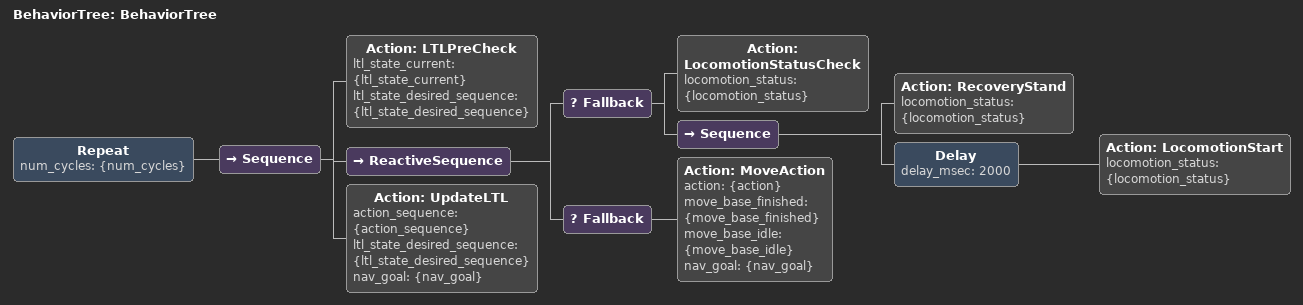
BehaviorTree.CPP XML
<?xml version="1.0"?>
<root main_tree_to_execute="BehaviorTree">
    <BehaviorTree ID="BehaviorTree">
        <Repeat num_cycles="{num_cycles}">
            <Sequence>
                <Action ID="LTLPreCheck" ltl_state_current="{ltl_state_current}" ltl_state_desired_sequence="{ltl_state_desired_sequence}"/>
                <ReactiveSequence>
                    <Fallback>
                        <Action ID="LocomotionStatusCheck" locomotion_status="{locomotion_status}"/>
                        <Sequence>
                            <Action ID="RecoveryStand" locomotion_status="{locomotion_status}"/>
                            <Delay delay_msec="2000">
                                <Action ID="LocomotionStart" locomotion_status="{locomotion_status}"/>
                            </Delay>
                        </Sequence>
                    </Fallback>
                    <Fallback>
                        <Action ID="MoveAction" action="{action}" move_base_finished="{move_base_finished}" move_base_idle="{move_base_idle}" nav_goal="{nav_goal}"/>
                    </Fallback>
                </ReactiveSequence>
                <Action ID="UpdateLTL" action_sequence="{action_sequence}" ltl_state_desired_sequence="{ltl_state_desired_sequence}" nav_goal="{nav_goal}"/>
            </Sequence>
        </Repeat>
    </BehaviorTree>
</root>
